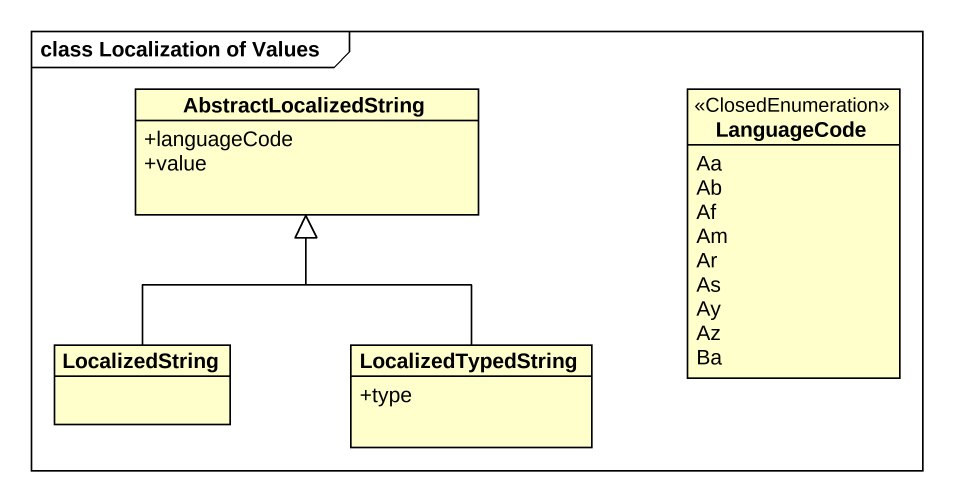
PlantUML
@startuml
mainframe class Localization of Values
hide circle
hide empty members
skinparam classAttributeIconSize 0
class AbstractLocalizedString {
  +languageCode
  +value
}
enum LanguageCode <<ClosedEnumeration>> {
  Aa
  Ab
  Af
  Am
  Ar
  As
  Ay
  Az
  Ba
}
class LocalizedString
class LocalizedTypedString {
  +type
}
LocalizedString -up-|> AbstractLocalizedString
LocalizedTypedString -up-|> AbstractLocalizedString
@enduml
